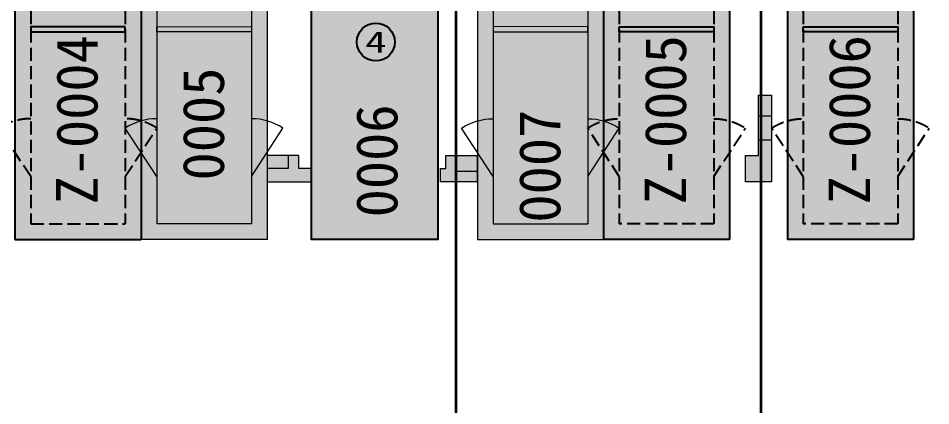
# Model space of a CAD drawing. Extents: x -264757 to 86229, y 4049843 to 4347093.
# Drawn here: x -70226 to -52861, y 4298849 to 4306218 of the extents above; entities that cross this region are included whole.
import ezdxf
from ezdxf.enums import TextEntityAlignment as Align

# ---------------------------------------------------------------- set-up
doc = ezdxf.new("R2010")
doc.units = 0
doc.header["$LTSCALE"] = 1000
doc.header["$MEASUREMENT"] = 0
doc.linetypes.add('AX-01DK-PB01$1$A-001-车位参照B1$0$A-001-车位参照B1$0$A-001-车位参照B1$0$A-H4-001-基本图形$0$A-001-车位B1$0$DASH', pattern=[0.35, 0.25, -0.1])
doc.linetypes.add('DASH', pattern=[0.35, 0.25, -0.1])
for name, color, linetype in [('不利因素4-紧邻行车坡道', 7, 'Continuous'), ('不可售车位', 255, 'Continuous'), ('子母车位', 7, 'Continuous'), ('普通车位', 7, 'Continuous')]:
    doc.layers.add(name, color=color, linetype=linetype)
doc.layers.add('无关图层', color=8, linetype='Continuous', lineweight=0)
doc.layers.add('车位归属楼栋范围线', color=7, linetype='Continuous', true_color=0x19e6c7)
doc.styles.add('AX-ACK-BIANH1$0$黑体', font='simhei.ttf')
doc.styles.add('黑体', font='simhei.ttf')

# ---------------------------------------------------------------- blocks, each defined once
blk = doc.blocks.new('A$C7e5eb487')
at = {"layer": '普通车位', "true_color": 0xf18f8e}
h = blk.add_hatch(color=11, dxfattribs=at)
h.dxf.hatch_style = 1
h.paths.add_polyline_path([(2400, 0), (2400, -5300), (0, -5300), (0, 0)])
blk = doc.blocks.new('普通车位')
at = {"layer": '无关图层'}
for p, q in [((-2.253, 3.186), (0.077, 3.764)), ((1.352, -1.38), (0.077, 3.764)), ((-1.889, 2.967), (-0.142, 3.4)), ((1.001, -1.21), (-0.142, 3.4)), ((-0.977, -1.958), (-2.253, 3.186)), ((-0.746, -1.643), (-1.889, 2.967)), ((-0.746, -1.643), (1.001, -1.21)), ((-0.977, -1.958), (1.352, -1.38))]:
    blk.add_line(p, q, dxfattribs=at)
for points in [[(0.074, 2.527), (0.879, 1.777)], [(-1.673, 2.094), (-2.033, 1.054)]]:
    blk.add_lwpolyline(points, dxfattribs=at)
blk.add_lwpolyline([(0.76, -0.239), (-0.987, -0.673), (-1.011, -0.575), (0.736, -0.142)], close=True, dxfattribs=at)
for centre, start, end in [((0.074, 2.527), 283.9287, 316.9845), ((-1.673, 2.094), 250.873, 283.9287)]:
    blk.add_arc(centre, 1.1, start, end, dxfattribs=at)
at = {"layer": '普通车位', "xscale": -0.0009999999999999812, "yscale": 0.0009999999999999812, "zscale": 0.0009999999999999812, "rotation": 13.92873520577783}
blk.add_blockref('A$C7e5eb487', (0.077, 3.764), dxfattribs=at)
blk = doc.blocks.new('A$C741380cb')
at = {"layer": '子母车位', "true_color": 0x0617f9}
h = blk.add_hatch(color=5, dxfattribs=at)
h.dxf.hatch_style = 1
h.paths.add_polyline_path([(2400, 0), (2400, -10400), (0, -10400), (0, 0)])
blk = doc.blocks.new('子母车位1')
at = {"layer": '子母车位', "color": 8, "linetype": 'AX-01DK-PB01$1$A-001-车位参照B1$0$A-001-车位参照B1$0$A-001-车位参照B1$0$A-H4-001-基本图形$0$A-001-车位B1$0$DASH'}
for p, q in [((330318, -478521), (332118, -478521)), ((330318, -478521), (330318, -483071, 0)), ((332118, -478521), (332118, -483071, 0)), ((330318, -483071, 0), (332118, -483071, 0)), ((330318, -483621, 0), (332118, -483621, 0)), ((330318, -483621, 0), (330318, -488371)), ((332118, -483621, 0), (332118, -488371)), ((330318, -488371), (332118, -488371))]:
    blk.add_line(p, q, dxfattribs=at)
at = {"layer": '子母车位', "color": 83}
for p, q in [((330018, -483371, 0), (330018, -488671)), ((330018, -483371, 0), (332418, -483371, 0)), ((332418, -483371, 0), (332418, -488671)), ((330018, -488671), (332418, -488671))]:
    blk.add_line(p, q, dxfattribs=at)
blk.add_lwpolyline([(332418, -478271), (330018, -478271), (330018, -483371), (332418, -483371)], close=True, dxfattribs=at)
at = {"layer": '子母车位'}
blk.add_lwpolyline([(332118, -479521), (330318, -479521), (330318, -479621), (332118, -479621)], close=True, dxfattribs=at)
at = {"layer": '子母车位', "linetype": 'AX-01DK-PB01$1$A-001-车位参照B1$0$A-001-车位参照B1$0$A-001-车位参照B1$0$A-H4-001-基本图形$0$A-001-车位B1$0$DASH'}
for points in [[(330318, -482171), (329718, -481249)], [(332118, -482171), (332718, -481249)]]:
    blk.add_lwpolyline(points, dxfattribs=at)
at = {"layer": '子母车位', "elevation": 0}
blk.add_lwpolyline([(332118, -484621), (330318, -484621), (330318, -484721), (332118, -484721)], close=True, dxfattribs=at)
at = {"layer": '子母车位', "linetype": 'AX-01DK-PB01$1$A-001-车位参照B1$0$A-001-车位参照B1$0$A-001-车位参照B1$0$A-H4-001-基本图形$0$A-001-车位B1$0$DASH', "elevation": 0}
for points in [[(330318, -487471), (329718, -486549)], [(332118, -487471), (332718, -486549)]]:
    blk.add_lwpolyline(points, dxfattribs=at)
at = {"layer": '子母车位', "linetype": 'AX-01DK-PB01$1$A-001-车位参照B1$0$A-001-车位参照B1$0$A-001-车位参照B1$0$A-H4-001-基本图形$0$A-001-车位B1$0$DASH'}
for centre, start, end in [((330318, -482171, 0), 89.9997, 123.0554), ((332118, -482171, 0), 56.9439, 89.9997), ((330318, -487471), 89.9997, 123.0554), ((332118, -487471), 56.9439, 89.9997)]:
    blk.add_arc(centre, 1100, start, end, dxfattribs=at)
at = {"layer": '子母车位', "rotation": 179.9996583709065}
blk.add_blockref('A$C741380cb', (332418, -488671), dxfattribs=at)
blk = doc.blocks.new('20200722.21182971')
at = {"layer": '不利因素4-紧邻行车坡道', "true_color": 0x9591ce}
h = blk.add_hatch(color=193, dxfattribs=at)
h.dxf.hatch_style = 1
edge = h.paths.add_edge_path()
edge.add_arc((360, 360), 360, 0, 360)
at = {"layer": '不利因素4-紧邻行车坡道'}
blk.add_circle((360, 360), 360, dxfattribs=at)
at = {"layer": '不利因素4-紧邻行车坡道', "style": '黑体', "width": 1.390625}
blk.add_text('4', height=407, dxfattribs=at).set_placement((156, 156), (564, 156), align=Align.FIT)
blk = doc.blocks.new('销控车位')
at = {"layer": '不可售车位', "true_color": 0x757b8a}
h = blk.add_hatch(color=8, dxfattribs=at)
h.dxf.hatch_style = 1
h.paths.add_polyline_path([(2400, 0), (2400, -5300), (0, -5300), (0, 0)])
at = {"layer": '不可售车位', "color": 8, "true_color": 0x757b8a}
blk.add_lwpolyline([(2400, 0), (2400, -5300), (0, -5300), (0, 0)], close=True, dxfattribs=at)

msp = doc.modelspace()

# ---------------------------------------------------------------- hatches: boundary and pattern name
at = {"layer": '无关图层'}
h = msp.add_hatch(color=256, dxfattribs=at)
h.dxf.hatch_style = 1
h.paths.add_polyline_path([(-56139, 4304758), (-55889, 4304758), (-55889, 4303108), (-56389, 4303108), (-56389, 4303608), (-56139, 4303608)])
for points in [[(-56139, 4304758), (-55889, 4304758), (-55889, 4304358), (-56139, 4304358)], [(-55889, 4303108), (-56389, 4303108), (-56389, 4303608), (-56139, 4303608), (-56139, 4303908), (-55889, 4303908)], [(-64639.8, 4303108), (-64639.8, 4303358), (-64889.8, 4303358), (-64889.8, 4303608), (-65089.8, 4303608), (-65489.8, 4303608), (-65489.8, 4303108), (-65089.8, 4303108)], [(-62190.2, 4303108), (-62190.2, 4303358), (-62090.2, 4303358), (-62090.2, 4303608), (-61890.2, 4303608), (-61490.2, 4303608), (-61490.2, 4303108), (-61890.2, 4303108)]]:
    msp.add_hatch(color=256, dxfattribs=at).paths.add_polyline_path(points)
h = msp.add_hatch(color=256, dxfattribs=at)
h.dxf.hatch_style = 1
h.paths.add_polyline_path([(-64639.8, 4303108), (-64639.8, 4303358), (-64889.8, 4303358), (-64889.8, 4303608), (-65089.8, 4303608), (-65089.8, 4303358), (-65489.8, 4303358), (-65489.8, 4303108), (-65089.8, 4303108)])
h = msp.add_hatch(color=256, dxfattribs=at)
h.dxf.hatch_style = 1
h.paths.add_polyline_path([(-62190.2, 4303108), (-62190.2, 4303358), (-62090.2, 4303358), (-62090.2, 4303608), (-61890.2, 4303608), (-61890.2, 4303308), (-61490.2, 4303308), (-61490.2, 4303108), (-61890.2, 4303108)])

# ---------------------------------------------------------------- linework, layer by layer
for points in [[(-56389, 4303108), (-56389, 4303608), (-56139, 4303608), (-56139, 4304758), (-55889, 4304758), (-55889, 4303108)], [(-56139, 4304758), (-55889, 4304758), (-55889, 4304358), (-56139, 4304358)], [(-55889, 4303108), (-56389, 4303108), (-56389, 4303608), (-56139, 4303608), (-56139, 4303908), (-55889, 4303908)], [(-64639.8, 4303108), (-64639.8, 4303358), (-64889.8, 4303358), (-64889.8, 4303608), (-65089.8, 4303608), (-65089.8, 4303358), (-65489.8, 4303358), (-65489.8, 4303108), (-65089.8, 4303108)], [(-64639.8, 4303108), (-64639.8, 4303358), (-64889.8, 4303358), (-64889.8, 4303608), (-65089.8, 4303608), (-65089.8, 4303608), (-65489.8, 4303608), (-65489.8, 4303108), (-65089.8, 4303108)], [(-62190.2, 4303108), (-62190.2, 4303358), (-62090.2, 4303358), (-62090.2, 4303608), (-61890.2, 4303608), (-61890.2, 4303308), (-61490.2, 4303308), (-61490.2, 4303108), (-61890.2, 4303108)], [(-62190.2, 4303108), (-62190.2, 4303358), (-62090.2, 4303358), (-62090.2, 4303608), (-61890.2, 4303608), (-61890.2, 4303608), (-61490.2, 4303608), (-61490.2, 4303108), (-61890.2, 4303108)]]:
    msp.add_lwpolyline(points, close=True, dxfattribs=at)
at = {"layer": '车位归属楼栋范围线', "linetype": 'DASH', "ltscale": 5, "const_width": 50}
msp.add_lwpolyline([(-91489.1, 4261290.7), (-78839.6, 4261290.7), (-78839.6, 4267288), (-69884.5, 4267288), (-69884.5, 4261658.5), (-69884.5, 4260878), (-54338.3, 4260878), (-54338.3, 4272552.9), (-61895.3, 4272552.9), (-61895.3, 4307557.8), (-67539.6, 4307557.8), (-67539.6, 4313016.8), (-74742.8, 4313016.8), (-74742.8, 4307558), (-82539.6, 4307558), (-82539.6, 4312873.6), (-89438.8, 4312873.6), (-89438.8, 4307558), (-91789.2, 4307558), (-91790.5, 4278306.9), (-91537.9, 4278306.9)], close=True, dxfattribs=at)
msp.add_lwpolyline([(-56090.2, 4296158), (-56090.2, 4312805.1), (-52862.3, 4312805.1), (-52862.3, 4309828.9), (-48777.9, 4309828.9), (-48777.9, 4312559.6), (-45038.8, 4312559.6), (-45038.8, 4307562.6), (-36938.4, 4307562.6), (-36938.4, 4312684.1), (-30040.1, 4312684.1), (-30040.1, 4307786), (-22180.7, 4307786), (-22180.7, 4312789.5), (-14943.1, 4312789.5), (-14943.1, 4307715.7), (-7136.3, 4307715.7), (-7136.3, 4312856.2), (390.6, 4312856.2), (390.6, 4307878.3), (8352.1, 4307878.3), (8352.1, 4312829.7), (15349.9, 4312829.7)], dxfattribs=at)

# ---------------------------------------------------------------- block references
at = {"layer": '不利因素4-紧邻行车坡道'}
msp.add_blockref('20200722.21182971', (-63781.2, 4305406.8, 0), dxfattribs=at)
at = {"layer": '不可售车位'}
msp.add_blockref('销控车位', (-64642.5, 4307307.8), dxfattribs=at)
at = {"layer": '子母车位', "rotation": 0.0003416290935707719}
msp.add_blockref('子母车位1', (-400310.6, 4790677.1), dxfattribs=at)
at = {"layer": '子母车位', "xscale": -1, "rotation": 359.9996583709064}
for p in [(273331.4, 4790677.1), (276832, 4790677.1)]:
    msp.add_blockref('子母车位1', p, dxfattribs=at)
at = {"layer": '普通车位', "extrusion": (0, 0, -1), "zscale": -1000.000000000019}
for p, xscale, yscale, rotation in [((66909.2, 4305642.8), -1000.000000000019, 1000.00000000002, 193.9287352057778), ((60069.9, 4305642.8), 1000.000000000019, 1000.000000000019, 166.0712647942222)]:
    msp.add_blockref('普通车位', p, dxfattribs=dict(at, xscale=xscale, yscale=yscale, rotation=rotation))

# ---------------------------------------------------------------- texts
at = {"layer": '无关图层', "style": 'AX-ACK-BIANH1$0$黑体'}
for s, p in [('Z-0004', (-68716.7, 4302677.5, 0)), ('Z-0005', (-57516.7, 4302677.5)), ('Z-0006', (-54016.2, 4302677.5)), ('0005', (-66310.4, 4303134.3)), ('0006', (-63010.5, 4302432.6)), ('0007', (-59910.5, 4302332.7))]:
    msp.add_text(s, height=788.61, rotation=90, dxfattribs=at).set_placement(p)

doc.saveas('drawing.dxf')
